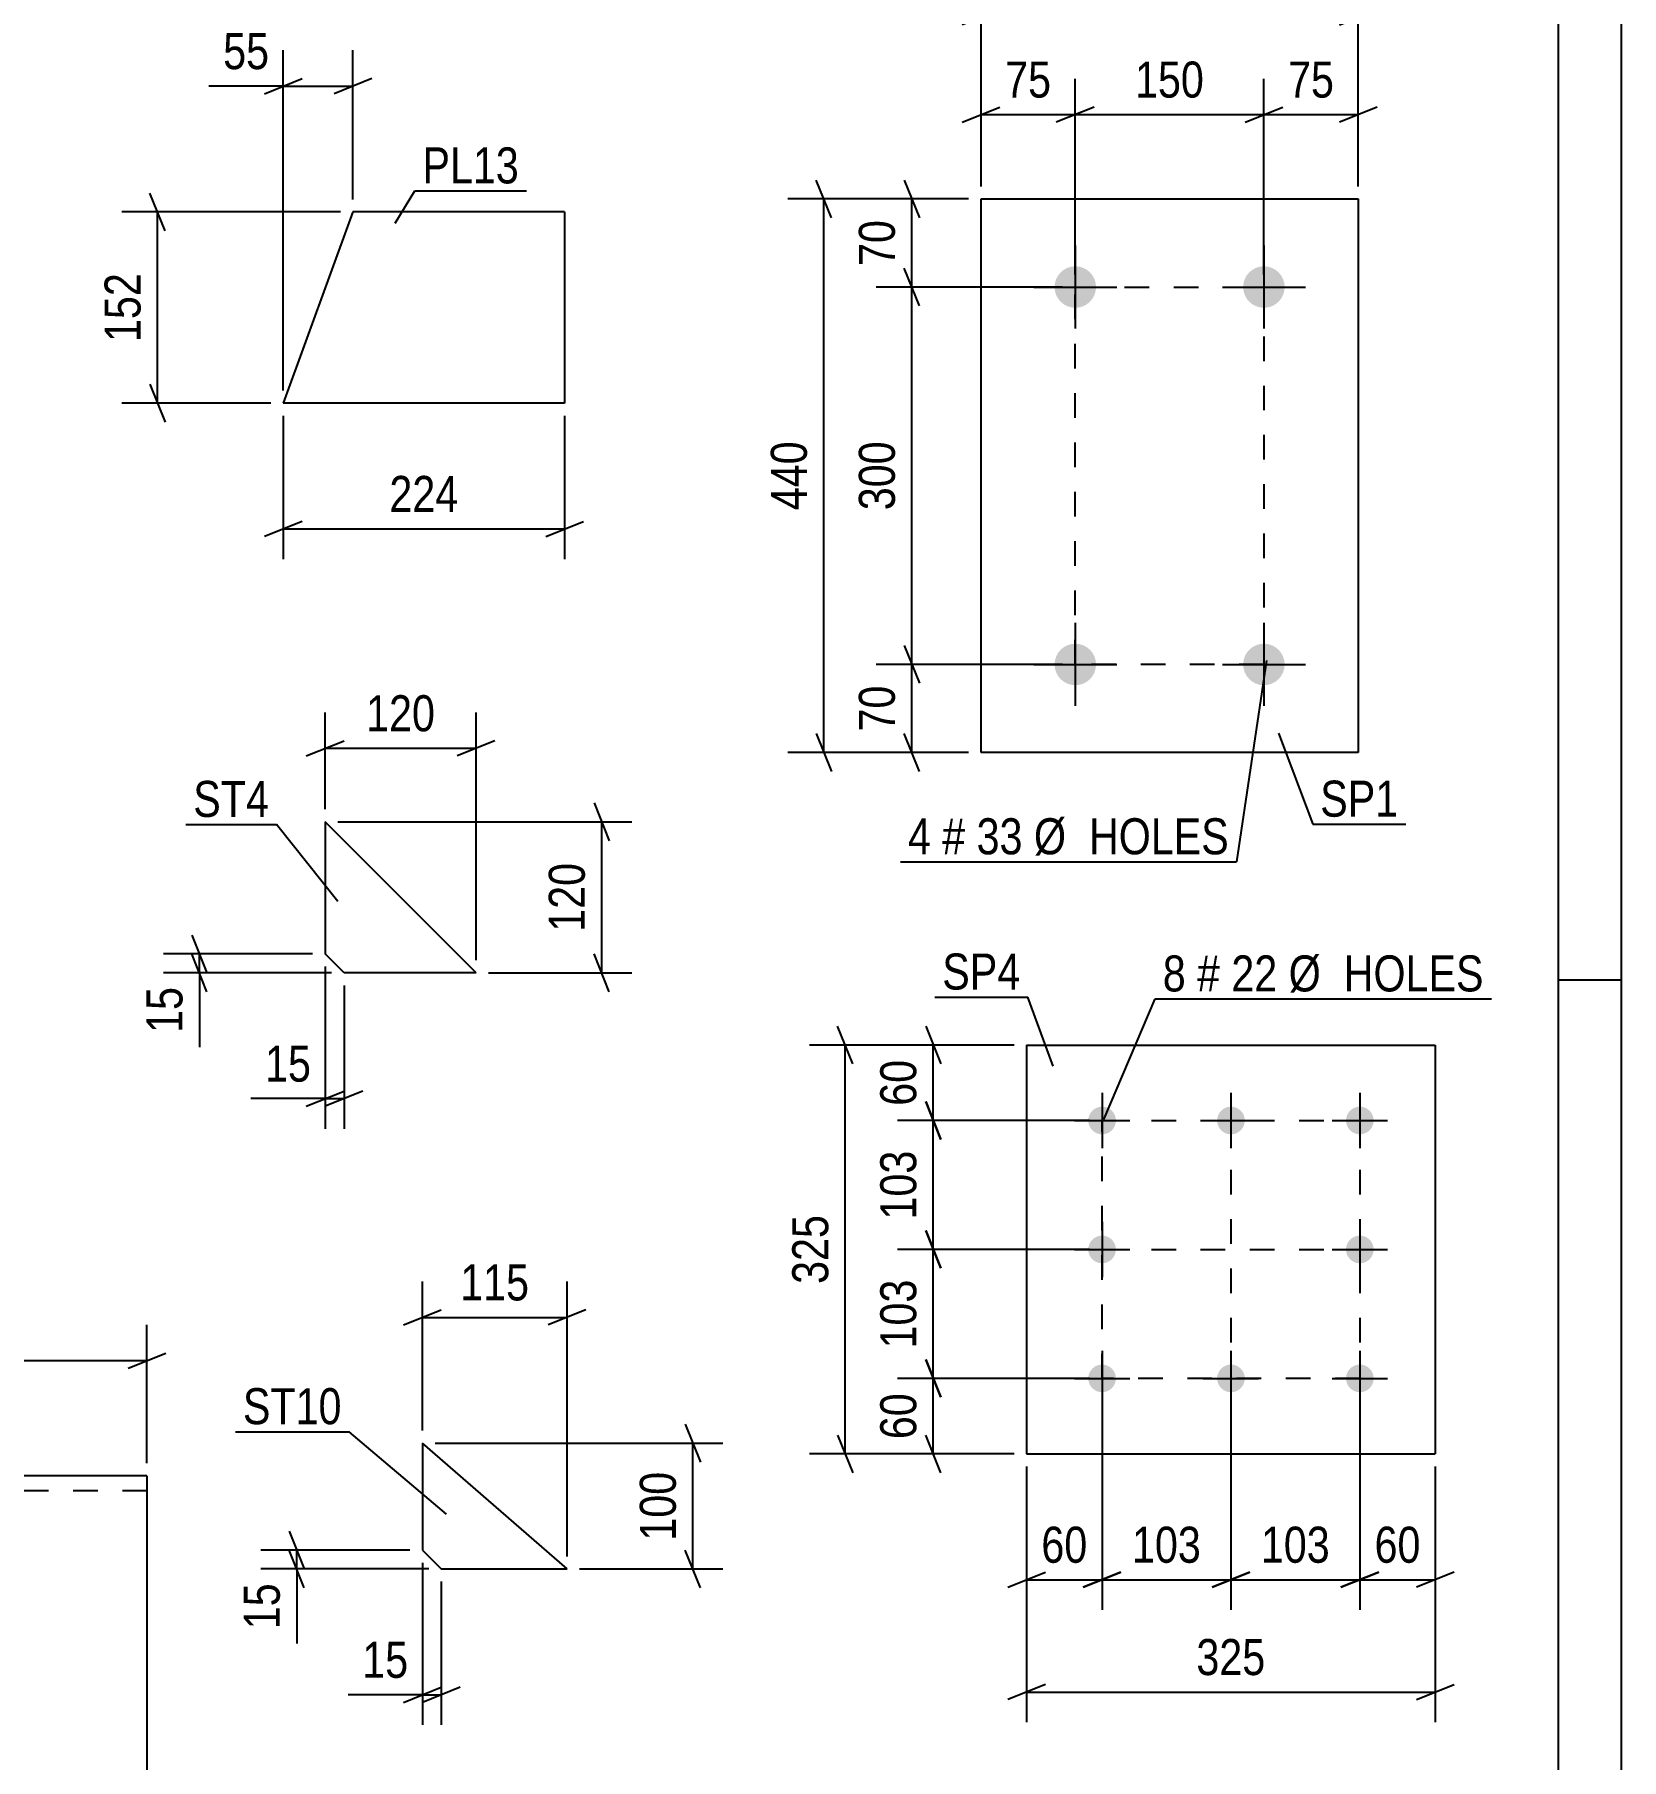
# Model space of a CAD drawing. Header units: millimetres. Extents: x 0 to 841, y 0 to 594.
# Drawn here: x 714.8 to 841, y 236.1 to 373.2 of the extents above; entities that cross this region are included whole.
import ezdxf

# ---------------------------------------------------------------- set-up
doc = ezdxf.new("R2010")
doc.units = ezdxf.units.MM
doc.linetypes.add('DXK_LINE_DOT2', pattern=[3.9198, 1.9599, -1.9599])
doc.styles.add('Arial Narrow', font='ARIALN.TTF', dxfattribs={"height": 0.2})

# ---------------------------------------------------------------- blocks, each defined once
blk = doc.blocks.new('Unknown-695494452-1133')
at = {"color": 5, "linetype": 'Continuous'}
for p, q in [((841, 0), (841, 594)), ((836, 5), (836, 589)), ((841, 298), (836, 298))]:
    blk.add_line(p, q, dxfattribs=at)
blk = doc.blocks.new('Part-695494452-2430 - 2414')
at = {"color": 2, "linetype": 'Continuous'}
for p, q in [((703.63, 258.61), (683.63, 258.61)), ((683.63, 231.01), (683.63, 258.61)), ((723.73, 258.61), (703.73, 258.61)), ((723.73, 258.61), (723.73, 228.61)), ((683.63, 231.01), (683.63, 228.61)), ((703.63, 228.61), (683.63, 228.61)), ((723.73, 228.61), (703.73, 228.61))]:
    blk.add_line(p, q, dxfattribs=at)
at = {"color": 7, "linetype": 'DXK_LINE_DOT2'}
for p, q in [((703.63, 257.41), (683.63, 257.41)), ((723.73, 257.41), (703.73, 257.41)), ((683.63, 228.79), (683.63, 231.01)), ((683.63, 229.81), (683.63, 229.9)), ((703.63, 229.81), (683.63, 229.81)), ((723.73, 229.81), (703.73, 229.81)), ((723.73, 229.81), (723.73, 229.9))]:
    blk.add_line(p, q, dxfattribs=at)
blk = doc.blocks.new('Bolt-695494452-2314 - 2265')
at = {"linetype": 'Continuous'}
for points in [[(797.56, 354.75, -1), (797.56, 351.45, -1)], [(812.56, 354.75, -1), (812.56, 351.45, -1)], [(797.56, 324.75, -1), (797.56, 321.45, -1)], [(812.56, 324.75, -1), (812.56, 321.45, -1)]]:
    blk.add_hatch(color=1, dxfattribs=at).paths.add_polyline_path(points)
at = {"color": 1, "linetype": 'Continuous'}
for p, q in [((797.56, 356.4), (797.56, 349.8)), ((812.56, 356.4), (812.56, 349.8)), ((794.26, 353.1), (800.86, 353.1)), ((809.26, 353.1), (815.86, 353.1)), ((797.56, 326.4), (797.56, 319.8)), ((812.56, 326.4), (812.56, 319.8)), ((794.26, 323.1), (800.86, 323.1)), ((809.26, 323.1), (815.86, 323.1))]:
    blk.add_line(p, q, dxfattribs=at)
blk = doc.blocks.new('Part-695494452-2281 - 2265')
at = {"color": 2, "linetype": 'Continuous'}
for p, q in [((790.06, 316.1), (790.06, 360.1)), ((790.06, 360.1), (820.06, 360.1)), ((820.06, 360.1), (820.06, 316.1)), ((820.06, 316.1), (790.06, 316.1))]:
    blk.add_line(p, q, dxfattribs=at)
blk = doc.blocks.new('Part-695494452-2061 - 2045')
at = {"color": 2, "linetype": 'Continuous'}
for p, q in [((737.9, 310.59), (737.9, 300.09)), ((749.9, 298.59), (737.9, 310.59)), ((739.4, 298.59), (737.9, 300.09)), ((749.9, 298.59), (739.4, 298.59))]:
    blk.add_line(p, q, dxfattribs=at)
blk = doc.blocks.new('Part-695494452-1677 - 1661')
at = {"color": 2, "linetype": 'Continuous'}
for p, q in [((793.69, 292.85), (793.69, 260.35)), ((793.69, 292.85), (826.19, 292.85)), ((826.19, 292.85), (826.19, 260.35)), ((793.69, 260.35), (826.19, 260.35))]:
    blk.add_line(p, q, dxfattribs=at)
blk = doc.blocks.new('Bolt-695494452-1738 - 1661')
at = {"linetype": 'Continuous'}
for points in [[(799.69, 287.95, -1), (799.69, 285.75, -1)], [(809.94, 287.95, -1), (809.94, 285.75, -1)], [(820.19, 287.95, -1), (820.19, 285.75, -1)], [(799.69, 277.7, -1), (799.69, 275.5, -1)], [(820.19, 277.7, -1), (820.19, 275.5, -1)], [(799.69, 267.45, -1), (799.69, 265.25, -1)], [(809.94, 267.45, -1), (809.94, 265.25, -1)], [(820.19, 267.45, -1), (820.19, 265.25, -1)]]:
    blk.add_hatch(color=1, dxfattribs=at).paths.add_polyline_path(points)
at = {"color": 1, "linetype": 'Continuous'}
for p, q in [((799.69, 289.05), (799.69, 284.65)), ((809.94, 289.05), (809.94, 284.65)), ((820.19, 289.05), (820.19, 284.65)), ((797.49, 286.85), (801.89, 286.85)), ((807.74, 286.85), (812.14, 286.85)), ((817.99, 286.85), (822.39, 286.85)), ((799.69, 278.8), (799.69, 274.4)), ((820.19, 278.8), (820.19, 274.4)), ((797.49, 276.6), (801.89, 276.6)), ((817.99, 276.6), (822.39, 276.6)), ((799.69, 268.55), (799.69, 264.15)), ((809.94, 268.55), (809.94, 264.15)), ((820.19, 268.55), (820.19, 264.15)), ((797.49, 266.35), (801.89, 266.35)), ((807.74, 266.35), (812.14, 266.35)), ((817.99, 266.35), (822.39, 266.35))]:
    blk.add_line(p, q, dxfattribs=at)
blk = doc.blocks.new('Part-695494452-1606 - 1590')
at = {"color": 2, "linetype": 'Continuous'}
for p, q in [((740.11, 359.07), (734.57, 343.87)), ((756.94, 359.07), (740.11, 359.07)), ((756.94, 359.07), (756.94, 343.87)), ((756.94, 343.87), (734.57, 343.87))]:
    blk.add_line(p, q, dxfattribs=at)
blk = doc.blocks.new('Part-695494452-1240 - 1222')
at = {"color": 2, "linetype": 'Continuous'}
for p, q in [((757.14, 251.2), (745.64, 261.2)), ((745.64, 261.2), (745.64, 252.7)), ((745.64, 252.7), (747.14, 251.2)), ((747.14, 251.2), (757.14, 251.2))]:
    blk.add_line(p, q, dxfattribs=at)
blk = doc.blocks.new('Rectangle-695494452-2399 - 2265')
at = {"color": 1, "linetype": 'DXK_LINE_DOT2'}
blk.add_lwpolyline([(797.55, 353.1), (812.56, 353.1), (812.56, 323.1), (797.55, 323.1), (797.55, 353.1)], close=True, dxfattribs=at)
blk = doc.blocks.new('Line-695494452-1819 - 1661')
at = {"color": 1, "linetype": 'DXK_LINE_DOT2'}
blk.add_line((809.94, 286.85), (809.94, 266.35), dxfattribs=at)
blk = doc.blocks.new('Line-695494452-1811 - 1661')
at = {"color": 1, "linetype": 'DXK_LINE_DOT2'}
blk.add_line((799.69, 276.6), (820.19, 276.6), dxfattribs=at)
blk = doc.blocks.new('Rectangle-695494452-1828 - 1661')
at = {"color": 1, "linetype": 'DXK_LINE_DOT2'}
blk.add_lwpolyline([(799.69, 286.85), (820.19, 286.85), (820.19, 266.35), (799.69, 266.35), (799.69, 286.85)], close=True, dxfattribs=at)
blk = doc.blocks.new('StraightDimension-695494452-2434 - 2414')
at = {"color": 7, "linetype": 'Continuous'}
for p, q in [((683.63, 259.61), (683.63, 270.61)), ((723.73, 259.61), (723.73, 270.61)), ((685.13, 268.36), (682.13, 267.16)), ((683.63, 267.76), (723.73, 267.76)), ((722.23, 267.16), (725.23, 268.36))]:
    blk.add_line(p, q, dxfattribs=at)
at = {"color": 0}
blk.add_wipeout([(707.03, 268.51), (707.03, 272.71), (700.34, 272.71), (700.34, 268.51)], dxfattribs=at)
at = {"color": 3, "style": 'Arial Narrow'}
blk.add_text('475', height=2.863, dxfattribs=at).set_placement((700.94, 269.11))
blk = doc.blocks.new('StraightDimension-695494452-2326 - 2265')
at = {"color": 7, "linetype": 'Continuous'}
for p, q in [((797.55, 354.1), (797.55, 369.66)), ((812.56, 354.1), (812.56, 369.66)), ((799.05, 367.41), (796.05, 366.21)), ((797.55, 366.81), (812.56, 366.81)), ((811.06, 366.21), (814.06, 367.41))]:
    blk.add_line(p, q, dxfattribs=at)
at = {"color": 0}
blk.add_wipeout([(808.4, 367.56), (808.4, 371.76), (801.71, 371.76), (801.71, 367.56)], dxfattribs=at)
at = {"color": 3, "style": 'Arial Narrow'}
blk.add_text('150', height=2.863, dxfattribs=at).set_placement((802.31, 368.16))
blk = doc.blocks.new('StraightDimension-695494452-2316 - 2265')
at = {"color": 7, "linetype": 'Continuous'}
for p, q in [((790.06, 361.1), (790.06, 369.66)), ((797.55, 354.1), (797.55, 369.66)), ((788.56, 366.21), (791.56, 367.41)), ((790.06, 366.81), (797.55, 366.81)), ((799.05, 367.41), (796.05, 366.21))]:
    blk.add_line(p, q, dxfattribs=at)
at = {"color": 0}
blk.add_wipeout([(796.23, 367.56), (796.23, 371.76), (791.38, 371.76), (791.38, 367.56)], dxfattribs=at)
at = {"color": 3, "style": 'Arial Narrow'}
blk.add_text('75', height=2.863, dxfattribs=at).set_placement((791.98, 368.16))
blk = doc.blocks.new('StraightDimension-695494452-2336 - 2265')
at = {"color": 7, "linetype": 'Continuous'}
for p, q in [((812.56, 354.1), (812.56, 369.66)), ((820.06, 361.1), (820.06, 369.66)), ((811.06, 366.21), (814.06, 367.41)), ((812.56, 366.81), (820.06, 366.81)), ((821.56, 367.41), (818.56, 366.21))]:
    blk.add_line(p, q, dxfattribs=at)
at = {"color": 0}
blk.add_wipeout([(818.73, 367.56), (818.73, 371.76), (813.88, 371.76), (813.88, 367.56)], dxfattribs=at)
at = {"color": 3, "style": 'Arial Narrow'}
blk.add_text('75', height=2.863, dxfattribs=at).set_placement((814.48, 368.16))
blk = doc.blocks.new('StraightDimension-695494452-2347 - 2265')
at = {"color": 7, "linetype": 'Continuous'}
for p, q in [((790.06, 361.1), (790.06, 377.38)), ((820.06, 361.1), (820.06, 377.38)), ((791.56, 375.13), (788.56, 373.93)), ((790.06, 374.53), (820.06, 374.53)), ((818.56, 373.93), (821.56, 375.13))]:
    blk.add_line(p, q, dxfattribs=at)
at = {"color": 0}
blk.add_wipeout([(808.4, 375.28), (808.4, 379.48), (801.71, 379.48), (801.71, 375.28)], dxfattribs=at)
at = {"color": 3, "style": 'Arial Narrow'}
blk.add_text('300', height=2.863, dxfattribs=at).set_placement((802.31, 375.88))
blk = doc.blocks.new('StraightDimension-695494452-2358 - 2265')
at = {"color": 7, "linetype": 'Continuous'}
for p, q in [((778.16, 358.6), (776.96, 361.6)), ((789.06, 360.1), (774.71, 360.1)), ((777.56, 316.1), (777.56, 360.1)), ((776.96, 317.6), (778.16, 314.6)), ((789.06, 316.1), (774.71, 316.1))]:
    blk.add_line(p, q, dxfattribs=at)
at = {"color": 0}
blk.add_wipeout([(776.81, 341.44), (772.61, 341.44), (772.61, 334.76), (776.81, 334.76)], dxfattribs=at)
at = {"color": 3, "style": 'Arial Narrow'}
blk.add_text('440', height=2.863, rotation=90.0002, dxfattribs=at).set_placement((776.21, 335.36))
blk = doc.blocks.new('StraightDimension-695494452-2369 - 2265')
at = {"color": 7, "linetype": 'Continuous'}
for p, q in [((783.96, 324.6), (785.16, 321.6)), ((796.55, 323.1), (781.71, 323.1)), ((784.56, 316.1), (784.56, 323.1)), ((785.16, 314.6), (783.96, 317.6)), ((789.06, 316.1), (781.71, 316.1))]:
    blk.add_line(p, q, dxfattribs=at)
at = {"color": 0}
blk.add_wipeout([(783.81, 322.03), (779.61, 322.03), (779.61, 317.17), (783.81, 317.17)], dxfattribs=at)
at = {"color": 3, "style": 'Arial Narrow'}
blk.add_text('70', height=2.863, rotation=90.0002, dxfattribs=at).set_placement((783.21, 317.77))
blk = doc.blocks.new('StraightDimension-695494452-2379 - 2265')
at = {"color": 7, "linetype": 'Continuous'}
for p, q in [((785.16, 351.6), (783.96, 354.6)), ((796.55, 353.1), (781.71, 353.1)), ((784.56, 323.1), (784.56, 353.1)), ((783.96, 324.6), (785.16, 321.6)), ((796.55, 323.1), (781.71, 323.1))]:
    blk.add_line(p, q, dxfattribs=at)
at = {"color": 0}
blk.add_wipeout([(783.81, 341.44), (779.61, 341.44), (779.61, 334.76), (783.81, 334.76)], dxfattribs=at)
at = {"color": 3, "style": 'Arial Narrow'}
blk.add_text('300', height=2.863, rotation=90.0002, dxfattribs=at).set_placement((783.21, 335.36))
blk = doc.blocks.new('StraightDimension-695494452-2389 - 2265')
at = {"color": 7, "linetype": 'Continuous'}
for p, q in [((783.96, 361.6), (785.16, 358.6)), ((789.06, 360.1), (781.71, 360.1)), ((784.56, 353.1), (784.56, 360.1)), ((785.16, 351.6), (783.96, 354.6)), ((796.55, 353.1), (781.71, 353.1))]:
    blk.add_line(p, q, dxfattribs=at)
at = {"color": 0}
blk.add_wipeout([(783.81, 359.03), (779.61, 359.03), (779.61, 354.17), (783.81, 354.17)], dxfattribs=at)
at = {"color": 3, "style": 'Arial Narrow'}
blk.add_text('70', height=2.863, rotation=90.0002, dxfattribs=at).set_placement((783.21, 354.77))
blk = doc.blocks.new('StraightDimension-695494452-2079 - 2045')
at = {"color": 7, "linetype": 'Continuous'}
for p, q in [((727.3, 301.59), (728.5, 298.59)), ((736.9, 300.09), (725.05, 300.09)), ((728.5, 297.09), (727.3, 300.09)), ((727.9, 298.59), (727.9, 300.09)), ((738.4, 298.59), (725.05, 298.59)), ((727.9, 298.59), (727.9, 292.68)), ((727.9, 298.59), (727.9, 292.68))]:
    blk.add_line(p, q, dxfattribs=at)
at = {"color": 0}
blk.add_wipeout([(727.15, 298.06), (722.95, 298.06), (722.95, 293.21), (727.15, 293.21)], dxfattribs=at)
at = {"color": 3, "style": 'Arial Narrow'}
blk.add_text('15', height=2.863, rotation=90.0002, dxfattribs=at).set_placement((726.55, 293.81))
blk = doc.blocks.new('StraightDimension-695494452-2063 - 2045')
at = {"color": 7, "linetype": 'Continuous'}
for p, q in [((737.9, 311.59), (737.9, 319.29)), ((749.9, 299.59), (749.9, 319.29)), ((736.4, 315.84), (739.4, 317.04)), ((751.4, 317.04), (748.4, 315.84)), ((737.9, 316.44), (749.9, 316.44))]:
    blk.add_line(p, q, dxfattribs=at)
at = {"color": 0}
blk.add_wipeout([(747.24, 317.19), (747.24, 321.39), (740.56, 321.39), (740.56, 317.19)], dxfattribs=at)
at = {"color": 3, "style": 'Arial Narrow'}
blk.add_text('120', height=2.863, dxfattribs=at).set_placement((741.16, 317.79))
blk = doc.blocks.new('StraightDimension-695494452-2070 - 2045')
at = {"color": 7, "linetype": 'Continuous'}
for p, q in [((759.3, 312.09), (760.5, 309.09)), ((738.9, 310.59), (762.3, 310.59)), ((759.9, 298.59), (759.9, 310.59)), ((760.5, 297.09), (759.3, 300.09)), ((750.9, 298.59), (762.3, 298.59))]:
    blk.add_line(p, q, dxfattribs=at)
at = {"color": 0}
blk.add_wipeout([(759.15, 307.93), (754.95, 307.93), (754.95, 301.25), (759.15, 301.25)], dxfattribs=at)
at = {"color": 3, "style": 'Arial Narrow'}
blk.add_text('120', height=2.863, rotation=90.0002, dxfattribs=at).set_placement((758.55, 301.85))
blk = doc.blocks.new('StraightDimension-695494452-2090 - 2045')
at = {"color": 7, "linetype": 'Continuous'}
for p, q in [((737.9, 299.09), (737.9, 286.19)), ((739.4, 297.59), (739.4, 286.19)), ((737.9, 288.59), (732, 288.59)), ((737.9, 288.59), (732, 288.59)), ((736.4, 287.99), (739.4, 289.19)), ((740.9, 289.19), (737.9, 287.99)), ((737.9, 288.59), (739.4, 288.59))]:
    blk.add_line(p, q, dxfattribs=at)
at = {"color": 0}
blk.add_wipeout([(737.38, 289.34), (737.38, 293.54), (732.52, 293.54), (732.52, 289.34)], dxfattribs=at)
at = {"color": 3, "style": 'Arial Narrow'}
blk.add_text('15', height=2.863, dxfattribs=at).set_placement((733.12, 289.94))
blk = doc.blocks.new('StraightDimension-695494452-22676 - 1661')
at = {"color": 7, "linetype": 'Continuous'}
for p, q in [((799.69, 265.35), (799.69, 247.95)), ((809.94, 265.35), (809.94, 247.95)), ((798.19, 249.75), (801.19, 250.95)), ((811.44, 250.95), (808.44, 249.75)), ((799.69, 250.35), (809.94, 250.35))]:
    blk.add_line(p, q, dxfattribs=at)
at = {"color": 0}
blk.add_wipeout([(808.15, 251.1), (808.15, 255.3), (801.47, 255.3), (801.47, 251.1)], dxfattribs=at)
at = {"color": 3, "style": 'Arial Narrow'}
blk.add_text('103', height=2.863, dxfattribs=at).set_placement((802.07, 251.7))
blk = doc.blocks.new('StraightDimension-695494452-1740 - 1661')
at = {"color": 7, "linetype": 'Continuous'}
for p, q in [((793.69, 259.35), (793.69, 239.02)), ((826.19, 259.35), (826.19, 239.02)), ((795.19, 242.02), (792.19, 240.82)), ((793.69, 241.42), (826.19, 241.42)), ((824.69, 240.82), (827.69, 242.02))]:
    blk.add_line(p, q, dxfattribs=at)
at = {"color": 0}
blk.add_wipeout([(813.28, 242.17), (813.28, 246.37), (806.59, 246.37), (806.59, 242.17)], dxfattribs=at)
at = {"color": 3, "style": 'Arial Narrow'}
blk.add_text('325', height=2.863, dxfattribs=at).set_placement((807.19, 242.77))
blk = doc.blocks.new('StraightDimension-695494452-1751 - 1661')
at = {"color": 7, "linetype": 'Continuous'}
for p, q in [((820.19, 265.35), (820.19, 247.95)), ((826.19, 259.35), (826.19, 247.95)), ((818.69, 249.75), (821.69, 250.95)), ((827.69, 250.95), (824.69, 249.75)), ((820.19, 250.35), (826.19, 250.35))]:
    blk.add_line(p, q, dxfattribs=at)
at = {"color": 0}
blk.add_wipeout([(825.61, 251.1), (825.61, 255.3), (820.76, 255.3), (820.76, 251.1)], dxfattribs=at)
at = {"color": 3, "style": 'Arial Narrow'}
blk.add_text('60', height=2.863, dxfattribs=at).set_placement((821.36, 251.7))
blk = doc.blocks.new('StraightDimension-695494452-1765 - 1661')
at = {"color": 7, "linetype": 'Continuous'}
for p, q in [((799.69, 265.35), (799.69, 247.95)), ((793.69, 259.35), (793.69, 247.95)), ((792.19, 249.75), (795.19, 250.95)), ((801.19, 250.95), (798.19, 249.75)), ((793.69, 250.35), (799.69, 250.35))]:
    blk.add_line(p, q, dxfattribs=at)
at = {"color": 0}
blk.add_wipeout([(799.11, 251.1), (799.11, 255.3), (794.26, 255.3), (794.26, 251.1)], dxfattribs=at)
at = {"color": 3, "style": 'Arial Narrow'}
blk.add_text('60', height=2.863, dxfattribs=at).set_placement((794.86, 251.7))
blk = doc.blocks.new('StraightDimension-695494452-1776 - 1661')
at = {"color": 7, "linetype": 'Continuous'}
for p, q in [((785.66, 267.85), (786.86, 264.85)), ((798.69, 266.35), (783.41, 266.35)), ((786.26, 260.35), (786.26, 266.35)), ((786.86, 258.85), (785.66, 261.85)), ((792.69, 260.35), (783.41, 260.35))]:
    blk.add_line(p, q, dxfattribs=at)
at = {"color": 0}
blk.add_wipeout([(785.51, 265.78), (781.31, 265.78), (781.31, 260.92), (785.51, 260.92)], dxfattribs=at)
at = {"color": 3, "style": 'Arial Narrow'}
blk.add_text('60', height=2.863, rotation=90.0002, dxfattribs=at).set_placement((784.91, 261.52))
blk = doc.blocks.new('StraightDimension-695494452-1790 - 1661')
at = {"color": 7, "linetype": 'Continuous'}
for p, q in [((785.66, 294.35), (786.86, 291.35)), ((792.69, 292.85), (783.41, 292.85)), ((786.26, 286.85), (786.26, 292.85)), ((786.86, 285.35), (785.66, 288.35)), ((798.69, 286.85), (783.41, 286.85))]:
    blk.add_line(p, q, dxfattribs=at)
at = {"color": 0}
blk.add_wipeout([(785.51, 292.28), (781.31, 292.28), (781.31, 287.42), (785.51, 287.42)], dxfattribs=at)
at = {"color": 3, "style": 'Arial Narrow'}
blk.add_text('60', height=2.863, rotation=90.0002, dxfattribs=at).set_placement((784.91, 288.02))
blk = doc.blocks.new('StraightDimension-695494452-1801 - 1661')
at = {"color": 7, "linetype": 'Continuous'}
for p, q in [((779.86, 291.35), (778.66, 294.35)), ((792.69, 292.85), (776.41, 292.85)), ((779.26, 260.35), (779.26, 292.85)), ((778.66, 261.85), (779.86, 258.85)), ((792.69, 260.35), (776.41, 260.35))]:
    blk.add_line(p, q, dxfattribs=at)
at = {"color": 0}
blk.add_wipeout([(778.51, 279.94), (774.31, 279.94), (774.31, 273.26), (778.51, 273.26)], dxfattribs=at)
at = {"color": 3, "style": 'Arial Narrow'}
blk.add_text('325', height=2.863, rotation=90.0002, dxfattribs=at).set_placement((777.91, 273.86))
blk = doc.blocks.new('StraightDimension-695494452-22678 - 1661')
at = {"color": 7, "linetype": 'Continuous'}
for p, q in [((809.94, 265.35), (809.94, 247.95)), ((820.19, 265.35), (820.19, 247.95)), ((808.44, 249.75), (811.44, 250.95)), ((821.69, 250.95), (818.69, 249.75)), ((809.94, 250.35), (820.19, 250.35))]:
    blk.add_line(p, q, dxfattribs=at)
at = {"color": 0}
blk.add_wipeout([(818.4, 251.1), (818.4, 255.3), (811.72, 255.3), (811.72, 251.1)], dxfattribs=at)
at = {"color": 3, "style": 'Arial Narrow'}
blk.add_text('103', height=2.863, dxfattribs=at).set_placement((812.32, 251.7))
blk = doc.blocks.new('StraightDimension-695494452-22692 - 1661')
at = {"color": 7, "linetype": 'Continuous'}
for p, q in [((785.66, 278.1), (786.86, 275.1)), ((798.69, 276.6), (783.41, 276.6)), ((786.26, 266.35), (786.26, 276.6)), ((786.86, 264.85), (785.66, 267.85)), ((798.69, 266.35), (783.41, 266.35))]:
    blk.add_line(p, q, dxfattribs=at)
at = {"color": 0}
blk.add_wipeout([(785.51, 274.81), (781.31, 274.81), (781.31, 268.13), (785.51, 268.13)], dxfattribs=at)
at = {"color": 3, "style": 'Arial Narrow'}
blk.add_text('103', height=2.863, rotation=90.0002, dxfattribs=at).set_placement((784.91, 268.73))
blk = doc.blocks.new('StraightDimension-695494452-22694 - 1661')
at = {"color": 7, "linetype": 'Continuous'}
for p, q in [((785.66, 288.35), (786.86, 285.35)), ((798.69, 286.85), (783.41, 286.85)), ((786.26, 276.6), (786.26, 286.85)), ((786.86, 275.1), (785.66, 278.1)), ((798.69, 276.6), (783.41, 276.6))]:
    blk.add_line(p, q, dxfattribs=at)
at = {"color": 0}
blk.add_wipeout([(785.51, 285.06), (781.31, 285.06), (781.31, 278.38), (785.51, 278.38)], dxfattribs=at)
at = {"color": 3, "style": 'Arial Narrow'}
blk.add_text('103', height=2.863, rotation=90.0002, dxfattribs=at).set_placement((784.91, 278.98))
blk = doc.blocks.new('StraightDimension-695494452-1626 - 1590')
at = {"color": 7, "linetype": 'Continuous'}
for p, q in [((734.57, 344.87), (734.57, 371.92)), ((740.11, 360.07), (740.11, 371.92)), ((734.57, 369.07), (728.66, 369.07)), ((734.57, 369.07), (728.66, 369.07)), ((733.07, 368.47), (736.07, 369.67)), ((734.57, 369.07), (740.11, 369.07)), ((741.61, 369.67), (738.61, 368.47))]:
    blk.add_line(p, q, dxfattribs=at)
at = {"color": 0}
blk.add_wipeout([(734.04, 369.82), (734.04, 374.02), (729.19, 374.02), (729.19, 369.82)], dxfattribs=at)
at = {"color": 3, "style": 'Arial Narrow'}
blk.add_text('55', height=2.863, dxfattribs=at).set_placement((729.79, 370.42))
blk = doc.blocks.new('StraightDimension-695494452-1608 - 1590')
at = {"color": 7, "linetype": 'Continuous'}
for p, q in [((725.17, 357.57), (723.97, 360.57)), ((739.11, 359.07), (721.72, 359.07)), ((724.57, 343.87), (724.57, 359.07)), ((723.97, 345.37), (725.17, 342.37)), ((733.57, 343.87), (721.72, 343.87))]:
    blk.add_line(p, q, dxfattribs=at)
at = {"color": 0}
blk.add_wipeout([(723.82, 354.81), (719.62, 354.81), (719.62, 348.13), (723.82, 348.13)], dxfattribs=at)
at = {"color": 3, "style": 'Arial Narrow'}
blk.add_text('152', height=2.863, rotation=90.0002, dxfattribs=at).set_placement((723.22, 348.73))
blk = doc.blocks.new('StraightDimension-695494452-1644 - 1590')
at = {"color": 7, "linetype": 'Continuous'}
for p, q in [((734.57, 342.87), (734.57, 331.47)), ((756.94, 342.87), (756.94, 331.47)), ((736.07, 334.47), (733.07, 333.27)), ((734.57, 333.87), (756.94, 333.87)), ((755.44, 333.27), (758.44, 334.47))]:
    blk.add_line(p, q, dxfattribs=at)
at = {"color": 0}
blk.add_wipeout([(749.1, 334.62), (749.1, 338.82), (742.41, 338.82), (742.41, 334.62)], dxfattribs=at)
at = {"color": 3, "style": 'Arial Narrow'}
blk.add_text('224', height=2.863, dxfattribs=at).set_placement((743.01, 335.22))
blk = doc.blocks.new('StraightDimension-695494452-1343 - 1222')
at = {"color": 7, "linetype": 'Continuous'}
for p, q in [((745.64, 262.2), (745.64, 274.05)), ((757.14, 252.2), (757.14, 274.05)), ((744.14, 270.6), (747.14, 271.8)), ((758.64, 271.8), (755.64, 270.6)), ((745.64, 271.2), (757.14, 271.2))]:
    blk.add_line(p, q, dxfattribs=at)
at = {"color": 0}
blk.add_wipeout([(754.73, 271.95), (754.73, 276.15), (748.04, 276.15), (748.04, 271.95)], dxfattribs=at)
at = {"color": 3, "style": 'Arial Narrow'}
blk.add_text('115', height=2.863, dxfattribs=at).set_placement((748.64, 272.55))
blk = doc.blocks.new('StraightDimension-695494452-1317 - 1222')
at = {"color": 7, "linetype": 'Continuous'}
for p, q in [((766.54, 262.7), (767.74, 259.7)), ((746.64, 261.2), (769.54, 261.2)), ((767.14, 251.2), (767.14, 261.2)), ((767.74, 249.7), (766.54, 252.7)), ((758.14, 251.2), (769.54, 251.2))]:
    blk.add_line(p, q, dxfattribs=at)
at = {"color": 0}
blk.add_wipeout([(766.39, 259.54), (762.19, 259.54), (762.19, 252.85), (766.39, 252.85)], dxfattribs=at)
at = {"color": 3, "style": 'Arial Narrow'}
blk.add_text('100', height=2.863, rotation=90.0002, dxfattribs=at).set_placement((765.79, 253.45))
blk = doc.blocks.new('StraightDimension-695494452-1330 - 1222')
at = {"color": 7, "linetype": 'Continuous'}
for p, q in [((735.04, 254.2), (736.24, 251.2)), ((744.64, 252.7), (732.79, 252.7)), ((736.24, 249.7), (735.04, 252.7)), ((735.64, 251.2), (735.64, 252.7)), ((746.14, 251.2), (732.79, 251.2)), ((735.64, 251.2), (735.64, 245.29)), ((735.64, 251.2), (735.64, 245.29))]:
    blk.add_line(p, q, dxfattribs=at)
at = {"color": 0}
blk.add_wipeout([(734.89, 250.67), (730.69, 250.67), (730.69, 245.81), (734.89, 245.81)], dxfattribs=at)
at = {"color": 3, "style": 'Arial Narrow'}
blk.add_text('15', height=2.863, rotation=90.0002, dxfattribs=at).set_placement((734.29, 246.41))
blk = doc.blocks.new('StraightDimension-695494452-1350 - 1222')
at = {"color": 7, "linetype": 'Continuous'}
for p, q in [((745.64, 251.7), (745.64, 238.8)), ((747.14, 250.2), (747.14, 238.8)), ((744.14, 240.6), (747.14, 241.8)), ((748.64, 241.8), (745.64, 240.6)), ((745.64, 241.2), (739.73, 241.2)), ((745.64, 241.2), (739.73, 241.2)), ((745.64, 241.2), (747.14, 241.2))]:
    blk.add_line(p, q, dxfattribs=at)
at = {"color": 0}
blk.add_wipeout([(745.11, 241.95), (745.11, 246.15), (740.25, 246.15), (740.25, 241.95)], dxfattribs=at)
at = {"color": 3, "style": 'Arial Narrow'}
blk.add_text('15', height=2.863, dxfattribs=at).set_placement((740.85, 242.55))
blk = doc.blocks.new('Mark-695494452-2310 - 2265')
at = {"color": 0}
for points in [[(786.08, 308.01), (786.08, 311.01), (784.25, 311.01), (784.25, 308.01)], [(788.81, 308.01), (788.81, 311.01), (786.98, 311.01), (786.98, 308.01)], [(793.37, 308.01), (793.37, 311.01), (789.71, 311.01), (789.71, 308.01)], [(809.79, 308.01), (809.79, 311.01), (794.27, 311.01), (794.27, 308.01)]]:
    blk.add_wipeout(points, dxfattribs=at)
for points in [[(786.08, 308.01), (786.08, 311.01), (784.25, 311.01), (784.25, 308.01)], [(788.81, 308.01), (788.81, 311.01), (786.98, 311.01), (786.98, 308.01)], [(793.37, 308.01), (793.37, 311.01), (789.71, 311.01), (789.71, 308.01)], [(809.79, 308.01), (809.79, 311.01), (794.27, 311.01), (794.27, 308.01)]]:
    blk.add_wipeout(points, dxfattribs=at)
at = {"color": 7, "linetype": 'Continuous'}
for p in [(812.76, 323.42), (783.65, 307.41)]:
    blk.add_line(p, (810.39, 307.41), dxfattribs=at)
at = {"color": 3, "style": 'Arial Narrow'}
for s, height, p in [('4', 2.86, (784.25, 308.01)), ('#', 2.86, (786.98, 308.01)), ('33', 2.863, (789.71, 308.01)), ('Ø  HOLES', 2.863, (794.27, 308.01))]:
    blk.add_text(s, height=height, dxfattribs=at).set_placement(p)
blk = doc.blocks.new('Mark-695494452-2277 - 2265')
at = {"color": 0}
blk.add_wipeout([(823.25, 311), (823.25, 314), (817.04, 314), (817.04, 311)], dxfattribs=at)
blk.add_wipeout([(823.25, 311), (823.25, 314), (817.04, 314), (817.04, 311)], dxfattribs=at)
at = {"color": 30, "linetype": 'Continuous'}
for p, q in [((813.73, 317.65), (816.44, 310.4)), ((816.44, 310.4), (823.85, 310.4))]:
    blk.add_line(p, q, dxfattribs=at)
at = {"color": 3, "style": 'Arial Narrow'}
blk.add_text('SP1', height=2.863, dxfattribs=at).set_placement((817.04, 311))
blk = doc.blocks.new('Mark-695494452-2057 - 2045')
at = {"color": 0}
blk.add_wipeout([(733.44, 310.98), (733.44, 313.98), (727.41, 313.98), (727.41, 310.98)], dxfattribs=at)
blk.add_wipeout([(733.44, 310.98), (733.44, 313.98), (727.41, 313.98), (727.41, 310.98)], dxfattribs=at)
at = {"color": 30, "linetype": 'Continuous'}
for p in [(726.81, 310.38), (738.92, 304.25)]:
    blk.add_line(p, (734.04, 310.38), dxfattribs=at)
at = {"color": 3, "style": 'Arial Narrow'}
blk.add_text('ST4', height=2.863, dxfattribs=at).set_placement((727.41, 310.98))
blk = doc.blocks.new('Mark-695494452-1673 - 1661')
at = {"color": 0}
blk.add_wipeout([(793.19, 297.26), (793.19, 300.26), (786.98, 300.26), (786.98, 297.26)], dxfattribs=at)
blk.add_wipeout([(793.19, 297.26), (793.19, 300.26), (786.98, 300.26), (786.98, 297.26)], dxfattribs=at)
at = {"color": 30, "linetype": 'Continuous'}
for p in [(786.38, 296.66), (795.79, 291.16)]:
    blk.add_line(p, (793.79, 296.66), dxfattribs=at)
at = {"color": 3, "style": 'Arial Narrow'}
blk.add_text('SP4', height=2.863, dxfattribs=at).set_placement((786.98, 297.26))
blk = doc.blocks.new('Mark-695494452-1734 - 1661')
at = {"color": 0}
for points in [[(806.34, 297.11), (806.34, 300.11), (804.52, 300.11), (804.52, 297.11)], [(809.07, 297.11), (809.07, 300.11), (807.24, 300.11), (807.24, 297.11)], [(813.63, 297.11), (813.63, 300.11), (809.97, 300.11), (809.97, 297.11)], [(830.06, 297.11), (830.06, 300.11), (814.53, 300.11), (814.53, 297.11)]]:
    blk.add_wipeout(points, dxfattribs=at)
for points in [[(806.34, 297.11), (806.34, 300.11), (804.52, 300.11), (804.52, 297.11)], [(809.07, 297.11), (809.07, 300.11), (807.24, 300.11), (807.24, 297.11)], [(813.63, 297.11), (813.63, 300.11), (809.97, 300.11), (809.97, 297.11)], [(830.06, 297.11), (830.06, 300.11), (814.53, 300.11), (814.53, 297.11)]]:
    blk.add_wipeout(points, dxfattribs=at)
at = {"color": 7, "linetype": 'Continuous'}
for p, q in [((799.84, 286.93), (803.92, 296.51)), ((803.92, 296.51), (830.66, 296.51))]:
    blk.add_line(p, q, dxfattribs=at)
at = {"color": 3, "style": 'Arial Narrow'}
for s, height, p in [('8', 2.86, (804.52, 297.11)), ('#', 2.86, (807.24, 297.11)), ('22', 2.863, (809.97, 297.11)), ('Ø  HOLES', 2.863, (814.53, 297.11))]:
    blk.add_text(s, height=height, dxfattribs=at).set_placement(p)
blk = doc.blocks.new('Mark-695494452-1602 - 1590')
at = {"color": 0}
blk.add_wipeout([(753.31, 361.34), (753.31, 364.34), (745.64, 364.34), (745.64, 361.34)], dxfattribs=at)
blk.add_wipeout([(753.31, 361.34), (753.31, 364.34), (745.64, 364.34), (745.64, 361.34)], dxfattribs=at)
at = {"color": 30, "linetype": 'Continuous'}
for p, q in [((743.46, 358.18), (745.04, 360.74)), ((745.04, 360.74), (753.91, 360.74))]:
    blk.add_line(p, q, dxfattribs=at)
at = {"color": 3, "style": 'Arial Narrow'}
blk.add_text('PL13', height=2.863, dxfattribs=at).set_placement((745.64, 361.34))
blk = doc.blocks.new('Mark-695494452-1235 - 1222')
at = {"color": 0}
blk.add_wipeout([(739.22, 262.71), (739.22, 265.71), (731.36, 265.71), (731.36, 262.71)], dxfattribs=at)
blk.add_wipeout([(739.22, 262.71), (739.22, 265.71), (731.36, 265.71), (731.36, 262.71)], dxfattribs=at)
at = {"color": 30, "linetype": 'Continuous'}
for p in [(730.76, 262.11), (747.54, 255.57)]:
    blk.add_line(p, (739.82, 262.11), dxfattribs=at)
at = {"color": 3, "style": 'Arial Narrow'}
blk.add_text('ST10', height=2.863, dxfattribs=at).set_placement((731.36, 262.71))

msp = doc.modelspace()

# ---------------------------------------------------------------- block references
for name in ['Unknown-695494452-1133', 'Part-695494452-2281 - 2265', 'Part-695494452-1606 - 1590', 'Bolt-695494452-2314 - 2265', 'Rectangle-695494452-2399 - 2265', 'Part-695494452-2061 - 2045', 'Part-695494452-1677 - 1661', 'Bolt-695494452-1738 - 1661', 'Rectangle-695494452-1828 - 1661', 'Line-695494452-1819 - 1661', 'Line-695494452-1811 - 1661', 'Part-695494452-1240 - 1222', 'Part-695494452-2430 - 2414']:
    msp.add_blockref(name, (0, 0))

# ---------------------------------------------------------------- next in the draw order: block references
for name in ['StraightDimension-695494452-1626 - 1590', 'StraightDimension-695494452-2326 - 2265', 'Mark-695494452-1602 - 1590', 'Mark-695494452-2277 - 2265', 'StraightDimension-695494452-2079 - 2045', 'Mark-695494452-1734 - 1661', 'StraightDimension-695494452-1790 - 1661', 'StraightDimension-695494452-1343 - 1222', 'StraightDimension-695494452-2434 - 2414', 'StraightDimension-695494452-22676 - 1661']:
    msp.add_blockref(name, (0, 0))

# ---------------------------------------------------------------- next in the draw order: block references
for name in ['StraightDimension-695494452-2316 - 2265', 'StraightDimension-695494452-2336 - 2265', 'StraightDimension-695494452-1608 - 1590', 'StraightDimension-695494452-2063 - 2045', 'StraightDimension-695494452-1317 - 1222', 'StraightDimension-695494452-1740 - 1661']:
    msp.add_blockref(name, (0, 0))

# ---------------------------------------------------------------- next in the draw order: block references
for name in ['StraightDimension-695494452-2347 - 2265', 'StraightDimension-695494452-1644 - 1590', 'StraightDimension-695494452-2070 - 2045', 'Mark-695494452-1235 - 1222', 'StraightDimension-695494452-1765 - 1661', 'StraightDimension-695494452-1751 - 1661', 'StraightDimension-695494452-1330 - 1222']:
    msp.add_blockref(name, (0, 0))

# ---------------------------------------------------------------- next in the draw order: block references
for name in ['StraightDimension-695494452-2358 - 2265', 'Mark-695494452-2057 - 2045', 'StraightDimension-695494452-2090 - 2045', 'StraightDimension-695494452-1776 - 1661', 'StraightDimension-695494452-22678 - 1661', 'StraightDimension-695494452-1350 - 1222']:
    msp.add_blockref(name, (0, 0))

# ---------------------------------------------------------------- next in the draw order: block references
for name in ['StraightDimension-695494452-2369 - 2265', 'StraightDimension-695494452-1801 - 1661']:
    msp.add_blockref(name, (0, 0))

# ---------------------------------------------------------------- next in the draw order: block references
for name in ['StraightDimension-695494452-2379 - 2265', 'Mark-695494452-1673 - 1661', 'StraightDimension-695494452-22692 - 1661']:
    msp.add_blockref(name, (0, 0))

# ---------------------------------------------------------------- next in the draw order: block references
for name in ['StraightDimension-695494452-2389 - 2265', 'Mark-695494452-2310 - 2265', 'StraightDimension-695494452-22694 - 1661']:
    msp.add_blockref(name, (0, 0))

doc.saveas('drawing.dxf')
